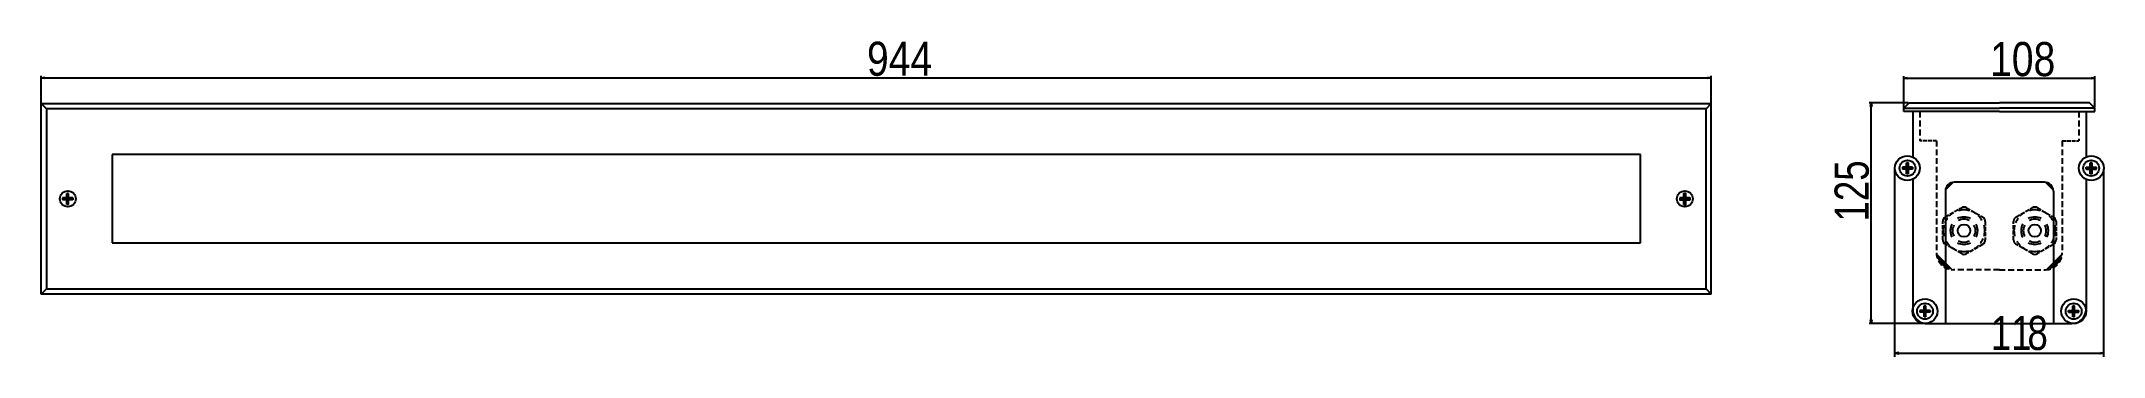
# Model space of a CAD drawing. Extents: x 4 to 281, y 172 to 215.
import ezdxf

# ---------------------------------------------------------------- set-up
doc = ezdxf.new("R2010")
doc.units = 0
for name, pattern in [('AI9-LType1', [0.719314, 0.553508, -0.165806]), ('AI9-LType10', [1.196269, 0.791986, -0.404283]), ('AI9-LType11', [1.196622, 0.792339, -0.404283]), ('AI9-LType2', [0.719667, 0.553861, -0.165806]), ('AI9-LType3', [0.720019, 0.553861, -0.166158]), ('AI9-LType4', [1.130653, 0.759178, -0.371475]), ('AI9-LType5', [1.131006, 0.759531, -0.371475]), ('AI9-LType6', [1.218494, 0.803275, -0.415219]), ('AI9-LType7', [0.646641, 0.517172, -0.129469]), ('AI9-LType8', [1.089731, 0.738717, -0.351014]), ('AI9-LType9', [1.166989, 0.777522, -0.389467])]:
    doc.linetypes.add(name, pattern=pattern)
doc.layers.add('LIVELLO_1', color=160, linetype='Continuous')
doc.styles.add('STD', font='txt')

# ---------------------------------------------------------------- blocks, each defined once
blk = doc.blocks.new('AI9-BLK1')
at = {"layer": 'LIVELLO_1'}
h = blk.add_hatch(color=250, dxfattribs=at)
h.dxf.hatch_style = 2
h.paths.add_polyline_path([(113.16, 4.21), (111.78, 4.21), (111.78, 4.45), (113.16, 4.45)])
h = blk.add_hatch(color=250, dxfattribs=at)
h.dxf.hatch_style = 2
h.paths.add_polyline_path([(112.59, 3.57), (112.35, 3.57), (112.35, 5.04), (112.59, 5.04)])
h = blk.add_hatch(color=250, dxfattribs=at)
h.dxf.hatch_style = 2
h.paths.add_polyline_path([(136.52, 4.45), (137.91, 4.45), (137.91, 4.21), (136.52, 4.21)])
h = blk.add_hatch(color=250, dxfattribs=at)
h.dxf.hatch_style = 2
h.paths.add_polyline_path([(137.33, 3.57), (137.09, 3.57), (137.09, 5.04), (137.33, 5.04)])
h = blk.add_hatch(color=250, dxfattribs=at)
h.dxf.hatch_style = 2
h.paths.add_polyline_path([(81.79, 0.08), (83.17, 0.08), (83.17, 0.32), (81.79, 0.32)])
h = blk.add_hatch(color=250, dxfattribs=at)
h.dxf.hatch_style = 2
h.paths.add_polyline_path([(82.36, -0.57), (82.6, -0.57), (82.6, 0.91), (82.36, 0.91)])
h = blk.add_hatch(color=250, dxfattribs=at)
h.dxf.hatch_style = 2
edge = h.paths.add_edge_path()
edge.add_spline(control_points=[(118.77, 2.43), (118.11, 2.43), (117.57, 1.89), (117.57, 1.24)], knot_values=[0, 0, 0, 0, 1, 1, 1, 1], degree=3, periodic=0)
h = blk.add_hatch(color=250, dxfattribs=at)
h.dxf.hatch_style = 2
edge = h.paths.add_edge_path()
edge.add_spline(control_points=[(132.11, 1.24), (132.11, 1.89), (131.57, 2.43), (130.92, 2.43)], knot_values=[0, 0, 0, 0, 1, 1, 1, 1], degree=3, periodic=0)
h = blk.add_hatch(color=250, dxfattribs=at)
h.dxf.hatch_style = 2
edge = h.paths.add_edge_path()
edge.add_spline(control_points=[(117.57, -2.25), (117.35, -2.37), (117.22, -2.61), (117.22, -2.86)], knot_values=[0, 0, 0, 0, 1, 1, 1, 1], degree=3, periodic=0)
h = blk.add_hatch(color=250, dxfattribs=at)
h.dxf.hatch_style = 2
edge = h.paths.add_edge_path()
edge.add_spline(control_points=[(120.43, -1.01), (120.21, -0.88), (119.94, -0.88), (119.72, -1.01)], knot_values=[0, 0, 0, 0, 1, 1, 1, 1], degree=3, periodic=0)
h = blk.add_hatch(color=250, dxfattribs=at)
h.dxf.hatch_style = 2
edge = h.paths.add_edge_path()
edge.add_spline(control_points=[(122.94, -2.86), (122.94, -2.61), (122.8, -2.37), (122.58, -2.25)], knot_values=[0, 0, 0, 0, 1, 1, 1, 1], degree=3, periodic=0)
h = blk.add_hatch(color=250, dxfattribs=at)
h.dxf.hatch_style = 2
edge = h.paths.add_edge_path()
edge.add_spline(control_points=[(127.11, -2.25), (126.88, -2.37), (126.75, -2.61), (126.75, -2.86)], knot_values=[0, 0, 0, 0, 1, 1, 1, 1], degree=3, periodic=0)
h = blk.add_hatch(color=250, dxfattribs=at)
h.dxf.hatch_style = 2
edge = h.paths.add_edge_path()
edge.add_spline(control_points=[(129.96, -1.01), (129.74, -0.88), (129.47, -0.88), (129.25, -1.01)], knot_values=[0, 0, 0, 0, 1, 1, 1, 1], degree=3, periodic=0)
h = blk.add_hatch(color=250, dxfattribs=at)
h.dxf.hatch_style = 2
edge = h.paths.add_edge_path()
edge.add_spline(control_points=[(132.47, -2.86), (132.47, -2.61), (132.33, -2.37), (132.11, -2.25)], knot_values=[0, 0, 0, 0, 1, 1, 1, 1], degree=3, periodic=0)
h = blk.add_hatch(color=250, dxfattribs=at)
h.dxf.hatch_style = 2
edge = h.paths.add_edge_path()
edge.add_spline(control_points=[(117.22, -5.34), (117.22, -5.6), (117.35, -5.83), (117.57, -5.96)], knot_values=[0, 0, 0, 0, 1, 1, 1, 1], degree=3, periodic=0)
h = blk.add_hatch(color=250, dxfattribs=at)
h.dxf.hatch_style = 2
edge = h.paths.add_edge_path()
edge.add_spline(control_points=[(122.58, -5.96), (122.8, -5.83), (122.94, -5.6), (122.94, -5.34)], knot_values=[0, 0, 0, 0, 1, 1, 1, 1], degree=3, periodic=0)
h = blk.add_hatch(color=250, dxfattribs=at)
h.dxf.hatch_style = 2
edge = h.paths.add_edge_path()
edge.add_spline(control_points=[(126.75, -5.34), (126.75, -5.6), (126.88, -5.83), (127.11, -5.96)], knot_values=[0, 0, 0, 0, 1, 1, 1, 1], degree=3, periodic=0)
h = blk.add_hatch(color=250, dxfattribs=at)
h.dxf.hatch_style = 2
edge = h.paths.add_edge_path()
edge.add_spline(control_points=[(132.11, -5.96), (132.33, -5.83), (132.47, -5.6), (132.47, -5.34)], knot_values=[0, 0, 0, 0, 1, 1, 1, 1], degree=3, periodic=0)
h = blk.add_hatch(color=250, dxfattribs=at)
h.dxf.hatch_style = 2
edge = h.paths.add_edge_path()
edge.add_spline(control_points=[(116.38, -7.1), (116.38, -8.35), (117.4, -9.37), (118.65, -9.37)], knot_values=[0, 0, 0, 0, 1, 1, 1, 1], degree=3, periodic=0)
h = blk.add_hatch(color=250, dxfattribs=at)
h.dxf.hatch_style = 2
edge = h.paths.add_edge_path()
edge.add_spline(control_points=[(119.72, -7.2), (119.94, -7.33), (120.21, -7.33), (120.43, -7.2)], knot_values=[0, 0, 0, 0, 1, 1, 1, 1], degree=3, periodic=0)
h = blk.add_hatch(color=250, dxfattribs=at)
h.dxf.hatch_style = 2
edge = h.paths.add_edge_path()
edge.add_spline(control_points=[(129.25, -7.2), (129.47, -7.33), (129.74, -7.33), (129.96, -7.2)], knot_values=[0, 0, 0, 0, 1, 1, 1, 1], degree=3, periodic=0)
h = blk.add_hatch(color=250, dxfattribs=at)
h.dxf.hatch_style = 2
edge = h.paths.add_edge_path()
edge.add_spline(control_points=[(131.04, -9.37), (132.29, -9.37), (133.3, -8.35), (133.3, -7.1)], knot_values=[0, 0, 0, 0, 1, 1, 1, 1], degree=3, periodic=0)
h = blk.add_hatch(color=250, dxfattribs=at)
h.dxf.hatch_style = 2
h.paths.add_polyline_path([(115.52, -15.08), (114.14, -15.08), (114.14, -14.85), (115.52, -14.85)])
h = blk.add_hatch(color=250, dxfattribs=at)
h.dxf.hatch_style = 2
h.paths.add_polyline_path([(114.95, -15.73), (114.71, -15.73), (114.71, -14.26), (114.95, -14.26)])
h = blk.add_hatch(color=250, dxfattribs=at)
h.dxf.hatch_style = 2
h.paths.add_polyline_path([(134.16, -14.85), (135.54, -14.85), (135.54, -15.08), (134.16, -15.08)])
h = blk.add_hatch(color=250, dxfattribs=at)
h.dxf.hatch_style = 2
h.paths.add_polyline_path([(134.97, -15.73), (134.73, -15.73), (134.73, -14.26), (134.97, -14.26)])
h = blk.add_hatch(color=250, dxfattribs=at)
h.dxf.hatch_style = 2
h.paths.add_polyline_path([(111.28, -20.52), (110.78, -20.61), (111.28, -20.71)])
h = blk.add_hatch(color=250, dxfattribs=at)
h.dxf.hatch_style = 2
h.paths.add_polyline_path([(138.4, -20.52), (138.9, -20.61), (138.4, -20.71)])
at = {"layer": 'LIVELLO_1', "color": 7}
for p, q in [((-138.87, 12.07), (-138.87, 16.79)), ((86.05, 12.07), (86.05, 16.79)), ((111.98, 12.51), (111.98, 16.75)), ((137.71, 12.51), (137.71, 16.75)), ((-138.87, 16.51), (-138.37, 16.61)), ((-138.37, 16.43), (-138.87, 16.51)), ((-138.87, 16.51), (86.05, 16.51)), ((-138.37, 16.61), (-138.37, 16.43)), ((85.55, 16.43), (85.55, 16.61)), ((85.55, 16.61), (86.05, 16.51)), ((86.05, 16.51), (85.55, 16.43)), ((111.98, 16.47), (112.47, 16.56)), ((112.47, 16.38), (111.98, 16.47)), ((111.98, 16.47), (137.71, 16.47)), ((112.47, 16.56), (112.47, 16.38)), ((137.21, 16.38), (137.21, 16.56)), ((137.21, 16.56), (137.71, 16.47)), ((137.71, 16.47), (137.21, 16.38)), ((-138.87, -12.66), (-138.87, 13.07)), ((-138.87, 13.07), (86.05, 13.07)), ((-138.15, 12.35), (-138.87, 13.07)), ((85.34, 12.35), (-138.15, 12.35)), ((-138.15, 12.35), (-138.15, -11.95)), ((85.34, 12.35), (86.05, 13.07)), ((85.34, -11.95), (85.34, 12.35)), ((86.05, -12.66), (86.05, 13.07)), ((112.62, 13.15), (107.29, 13.15)), ((107.48, 12.65), (107.57, 13.15)), ((107.66, 12.65), (107.48, 12.65)), ((107.57, 13.15), (107.66, 12.65)), ((107.57, -16.63), (107.57, 13.15)), ((111.98, 12.43), (112.69, 13.15)), ((111.98, 12.43), (124.84, 12.43)), ((111.98, 11.96), (111.98, 12.43)), ((115.55, 11.96), (111.98, 11.96)), ((112.69, 13.15), (124.84, 13.15)), ((124.84, 11.96), (113.17, 11.96)), ((113.17, 11.96), (113.17, 5.84)), ((113.17, 11.96), (113.17, 9.81)), ((124.84, 11.96), (114.12, 11.96)), ((116.98, 11.96), (114.12, 11.96)), ((124.84, 11.96), (115.55, 11.96)), ((136.99, 13.15), (124.84, 13.15)), ((137.71, 12.43), (124.84, 12.43)), ((124.84, 11.96), (134.13, 11.96)), ((124.84, 11.96), (135.56, 11.96)), ((124.84, 11.96), (136.52, 11.96)), ((132.7, 11.96), (135.56, 11.96)), ((134.13, 11.96), (137.71, 11.96)), ((136.52, 11.96), (136.52, 5.84)), ((136.52, 11.96), (136.52, 9.81)), ((137.71, 12.43), (136.99, 13.15)), ((137.71, 11.96), (137.71, 12.43)), ((76.52, 6.16), (-129.34, 6.16)), ((-129.34, 6.16), (-129.34, -5.75)), ((76.52, -5.75), (76.52, 6.16)), ((110.78, -21.11), (110.78, 4.26)), ((113.16, 4.45), (111.78, 4.45)), ((111.78, 4.45), (111.78, 4.21)), ((113.16, 4.21), (111.78, 4.21)), ((112.35, 3.57), (112.35, 5.04)), ((112.59, 5.04), (112.35, 5.04)), ((112.59, 3.57), (112.35, 3.57)), ((112.59, 3.57), (112.59, 5.04)), ((113.16, 4.45), (113.16, 4.21)), ((113.17, 2.83), (113.17, -14.73)), ((136.52, 4.45), (137.91, 4.45)), ((136.52, 4.21), (136.52, 4.45)), ((136.52, 4.21), (137.91, 4.21)), ((136.52, 2.83), (136.52, -14.73)), ((137.09, 3.57), (137.09, 5.04)), ((137.33, 5.04), (137.09, 5.04)), ((137.33, 3.57), (137.09, 3.57)), ((137.33, 3.57), (137.33, 5.04)), ((137.91, 4.21), (137.91, 4.45)), ((138.9, -21.11), (138.9, 4.26)), ((-135.99, 0.32), (-135.99, 0.08)), ((-134.61, 0.32), (-135.99, 0.32)), ((-134.61, 0.08), (-135.99, 0.08)), ((-135.18, 0.91), (-135.41, 0.91)), ((-135.41, -0.57), (-135.41, 0.91)), ((-135.18, -0.57), (-135.18, 0.91)), ((-134.61, 0.32), (-134.61, 0.08)), ((81.79, 0.32), (83.17, 0.32)), ((81.79, 0.32), (81.79, 0.08)), ((81.79, 0.08), (83.17, 0.08)), ((82.36, -0.57), (82.36, 0.91)), ((82.36, 0.91), (82.6, 0.91)), ((82.6, -0.57), (82.6, 0.91)), ((83.17, 0.32), (83.17, 0.08)), ((117.57, 1.24), (117.57, -16.63)), ((130.92, 2.43), (118.77, 2.43)), ((132.11, 1.24), (132.11, -16.63)), ((-135.18, -0.57), (-135.41, -0.57)), ((82.36, -0.57), (82.6, -0.57)), ((113.17, -3.77), (113.17, -11.63)), ((136.52, -3.77), (136.52, -11.63)), ((-129.34, -5.75), (76.52, -5.75)), ((-138.15, -11.95), (-138.87, -12.66)), ((86.05, -12.66), (-138.87, -12.66)), ((-138.15, -11.95), (85.34, -11.95)), ((86.05, -12.66), (85.34, -11.95)), ((114.76, -16.63), (107.29, -16.63)), ((107.57, -16.63), (107.48, -16.13)), ((107.48, -16.13), (107.66, -16.13)), ((107.66, -16.13), (107.57, -16.63)), ((115.52, -14.85), (114.14, -14.85)), ((114.14, -14.85), (114.14, -15.08)), ((115.52, -15.08), (114.14, -15.08)), ((114.71, -15.73), (114.71, -14.26)), ((114.95, -14.26), (114.71, -14.26)), ((114.95, -15.73), (114.71, -15.73)), ((114.83, -16.63), (134.61, -16.63)), ((114.95, -15.73), (114.95, -14.26)), ((115.52, -14.85), (115.52, -15.08)), ((134.16, -14.85), (135.54, -14.85)), ((134.16, -15.08), (134.16, -14.85)), ((134.16, -15.08), (135.54, -15.08)), ((134.73, -15.73), (134.73, -14.26)), ((134.97, -14.26), (134.73, -14.26)), ((134.97, -15.73), (134.73, -15.73)), ((134.97, -15.73), (134.97, -14.26)), ((135.54, -15.08), (135.54, -14.85)), ((110.78, -20.61), (138.9, -20.61))]:
    blk.add_line(p, q, dxfattribs=at)
at = {"layer": 'LIVELLO_1', "color": 7, "linetype": 'AI9-LType6'}
for p, q in [((114.12, 11.96), (114.12, 8.03)), ((135.56, 11.96), (135.56, 8.03))]:
    blk.add_line(p, q, dxfattribs=at)
at = {"layer": 'LIVELLO_1', "color": 7, "linetype": 'AI9-LType7'}
for p, q in [((116.38, 8.03), (114.12, 8.03)), ((133.3, 8.03), (135.56, 8.03))]:
    blk.add_line(p, q, dxfattribs=at)
at = {"layer": 'LIVELLO_1', "color": 7, "linetype": 'AI9-LType9'}
for p, q in [((116.38, 8.03), (116.38, -7.1)), ((133.3, 8.03), (133.3, -7.1))]:
    blk.add_line(p, q, dxfattribs=at)
at = {"layer": 'LIVELLO_1', "color": 7, "linetype": 'AI9-LType1'}
for p, q in [((117.57, -2.25), (119.72, -1.01)), ((120.43, -1.01), (122.58, -2.25)), ((127.11, -2.25), (129.25, -1.01)), ((129.96, -1.01), (132.11, -2.25))]:
    blk.add_line(p, q, dxfattribs=at)
at = {"layer": 'LIVELLO_1', "color": 7, "linetype": 'AI9-LType2'}
for p, q in [((117.22, -5.34), (117.22, -2.86)), ((122.94, -2.86), (122.94, -5.34)), ((126.75, -5.34), (126.75, -2.86)), ((132.47, -2.86), (132.47, -5.34)), ((122.58, -5.96), (120.43, -7.2)), ((129.25, -7.2), (127.11, -5.96))]:
    blk.add_line(p, q, dxfattribs=at)
at = {"layer": 'LIVELLO_1', "color": 7, "linetype": 'AI9-LType3'}
for p, q in [((119.72, -7.2), (117.57, -5.96)), ((132.11, -5.96), (129.96, -7.2))]:
    blk.add_line(p, q, dxfattribs=at)
at = {"layer": 'LIVELLO_1', "color": 7, "linetype": 'AI9-LType10'}
blk.add_line((124.84, -9.37), (118.65, -9.37), dxfattribs=at)
at = {"layer": 'LIVELLO_1', "color": 7, "linetype": 'AI9-LType11'}
blk.add_line((124.84, -9.37), (131.04, -9.37), dxfattribs=at)
at = {"layer": 'LIVELLO_1', "color": 250}
for points in [[(81.79, 0.32), (81.79, 0.08), (83.17, 0.08), (83.17, 0.32)], [(82.36, -0.57), (82.6, -0.57), (82.6, 0.91), (82.36, 0.91)]]:
    blk.add_lwpolyline(points, close=True, dxfattribs=at)
at = {"layer": 'LIVELLO_1', "color": 7}
for points in [[(111.28, -20.52), (110.78, -20.61), (111.28, -20.71)], [(138.4, -20.52), (138.9, -20.61), (138.4, -20.71)]]:
    blk.add_lwpolyline(points, close=True, dxfattribs=at)
for centre, radius in [((112.45, 4.33), 1.67), ((137.23, 4.33), 1.67), ((112.47, 4.33), 1.07), ((137.21, 4.33), 1.07), ((-135.29, 0.2), 1.07), ((82.48, 0.2), 1.07), ((114.83, -14.97), 1.67), ((134.85, -14.97), 1.67), ((114.83, -14.97), 1.07), ((134.85, -14.97), 1.07)]:
    blk.add_circle(centre, radius, dxfattribs=at)
for points in [[(118.77, 2.43), (118.11, 2.43), (117.57, 1.89), (117.57, 1.24)], [(132.11, 1.24), (132.11, 1.89), (131.57, 2.43), (130.92, 2.43)], [(117.57, -2.25), (117.35, -2.37), (117.22, -2.61), (117.22, -2.86)], [(120.43, -1.01), (120.21, -0.88), (119.94, -0.88), (119.72, -1.01)], [(122.94, -2.86), (122.94, -2.61), (122.8, -2.37), (122.58, -2.25)], [(127.11, -2.25), (126.88, -2.37), (126.75, -2.61), (126.75, -2.86)], [(129.96, -1.01), (129.74, -0.88), (129.47, -0.88), (129.25, -1.01)], [(132.47, -2.86), (132.47, -2.61), (132.33, -2.37), (132.11, -2.25)], [(117.22, -5.34), (117.22, -5.6), (117.35, -5.83), (117.57, -5.96)], [(122.58, -5.96), (122.8, -5.83), (122.94, -5.6), (122.94, -5.34)], [(126.75, -5.34), (126.75, -5.6), (126.88, -5.83), (127.11, -5.96)], [(132.11, -5.96), (132.33, -5.83), (132.47, -5.6), (132.47, -5.34)], [(119.72, -7.2), (119.94, -7.33), (120.21, -7.33), (120.43, -7.2)], [(129.25, -7.2), (129.47, -7.33), (129.74, -7.33), (129.96, -7.2)], [(113.17, -14.73), (113.17, -15.78), (114.02, -16.63), (115.07, -16.63)], [(134.61, -16.63), (135.66, -16.63), (136.52, -15.78), (136.52, -14.73)]]:
    blk.add_open_spline(points, degree=3, dxfattribs=at)
at = {"layer": 'LIVELLO_1', "color": 7, "linetype": 'AI9-LType4'}
for points in [[(118.68, -1.68), (118.15, -1.98), (117.73, -2.46), (117.49, -3.03)], [(122.5, -2.71), (122.2, -2.17), (121.72, -1.75), (121.15, -1.52)], [(128.21, -1.68), (127.68, -1.98), (127.26, -2.46), (127.02, -3.03)], [(132.03, -2.71), (131.73, -2.17), (131.25, -1.75), (130.68, -1.52)], [(117.65, -5.5), (117.95, -6.03), (118.43, -6.45), (119, -6.69)], [(131, -6.53), (131.53, -6.22), (131.96, -5.75), (132.19, -5.17)]]:
    blk.add_open_spline(points, degree=3, dxfattribs=at)
at = {"layer": 'LIVELLO_1', "color": 7}
for points, knots in [([(120.95, -2.48), (120.69, -2.34), (120.39, -2.26), (120.08, -2.26), (119.76, -2.26), (119.46, -2.34), (119.2, -2.48)], [0, 0, 0, 0, 1, 1, 1, 2, 2, 2, 2]), ([(120.84, -2.75), (120.61, -2.63), (120.35, -2.55), (120.08, -2.55), (119.8, -2.55), (119.54, -2.63), (119.31, -2.75)], [0, 0, 0, 0, 1, 1, 1, 2, 2, 2, 2]), ([(120.81, -1.4), (120.57, -1.34), (120.33, -1.3), (120.08, -1.3), (119.82, -1.3), (119.58, -1.34), (119.35, -1.4)], [0, 0, 0, 0, 1, 1, 1, 2, 2, 2, 2]), ([(130.48, -2.48), (130.22, -2.34), (129.92, -2.26), (129.61, -2.26), (129.29, -2.26), (128.99, -2.34), (128.73, -2.48)], [0, 0, 0, 0, 1, 1, 1, 2, 2, 2, 2]), ([(130.37, -2.75), (130.14, -2.63), (129.88, -2.55), (129.61, -2.55), (129.33, -2.55), (129.07, -2.63), (128.85, -2.75)], [0, 0, 0, 0, 1, 1, 1, 2, 2, 2, 2]), ([(130.34, -1.4), (130.1, -1.34), (129.86, -1.3), (129.61, -1.3), (129.35, -1.3), (129.11, -1.34), (128.88, -1.4)], [0, 0, 0, 0, 1, 1, 1, 2, 2, 2, 2]), ([(117.37, -3.37), (117.31, -3.61), (117.28, -3.85), (117.28, -4.1), (117.28, -4.35), (117.31, -4.6), (117.37, -4.83)], [0, 0, 0, 0, 1, 1, 1, 2, 2, 2, 2]), ([(118.45, -3.23), (118.31, -3.49), (118.23, -3.79), (118.23, -4.1), (118.23, -4.42), (118.31, -4.72), (118.45, -4.98)], [0, 0, 0, 0, 1, 1, 1, 2, 2, 2, 2]), ([(118.73, -3.34), (118.6, -3.57), (118.53, -3.83), (118.53, -4.1), (118.53, -4.38), (118.6, -4.64), (118.73, -4.86)], [0, 0, 0, 0, 1, 1, 1, 2, 2, 2, 2]), ([(120.91, -4.1), (120.91, -3.64), (120.54, -3.27), (120.08, -3.27), (119.62, -3.27), (119.24, -3.64), (119.24, -4.1), (119.24, -4.56), (119.62, -4.94), (120.08, -4.94), (120.54, -4.94), (120.91, -4.56), (120.91, -4.1), (120.91, -3.64), (120.54, -3.27), (120.08, -3.27), (119.62, -3.27), (119.24, -3.64), (119.24, -4.1), (119.24, -4.56), (119.62, -4.94), (120.08, -4.94), (120.54, -4.94), (120.91, -4.56), (120.91, -4.1), (120.91, -3.64), (120.54, -3.27), (120.08, -3.27), (119.62, -3.27), (119.24, -3.64), (119.24, -4.1), (119.24, -4.56), (119.62, -4.94), (120.08, -4.94), (120.54, -4.94), (120.91, -4.56), (120.91, -4.1)], [0, 0, 0, 0, 1, 1, 1, 2, 2, 2, 3, 3, 3, 4, 4, 4, 5, 5, 5, 6, 6, 6, 7, 7, 7, 8, 8, 8, 9, 9, 9, 10, 10, 10, 11, 11, 11, 12, 12, 12, 12]), ([(119.31, -5.45), (119.54, -5.58), (119.8, -5.65), (120.08, -5.65), (120.35, -5.65), (120.61, -5.58), (120.84, -5.45)], [0, 0, 0, 0, 1, 1, 1, 2, 2, 2, 2]), ([(121.42, -4.86), (121.55, -4.64), (121.62, -4.38), (121.62, -4.1), (121.62, -3.83), (121.55, -3.57), (121.42, -3.34)], [0, 0, 0, 0, 1, 1, 1, 2, 2, 2, 2]), ([(121.7, -4.98), (121.84, -4.72), (121.92, -4.42), (121.92, -4.1), (121.92, -3.79), (121.84, -3.49), (121.7, -3.23)], [0, 0, 0, 0, 1, 1, 1, 2, 2, 2, 2]), ([(122.78, -4.83), (122.84, -4.6), (122.88, -4.35), (122.88, -4.1), (122.88, -3.85), (122.84, -3.61), (122.78, -3.37)], [0, 0, 0, 0, 1, 1, 1, 2, 2, 2, 2]), ([(126.9, -3.37), (126.84, -3.61), (126.81, -3.85), (126.81, -4.1), (126.81, -4.35), (126.84, -4.6), (126.9, -4.83)], [0, 0, 0, 0, 1, 1, 1, 2, 2, 2, 2]), ([(127.98, -3.23), (127.84, -3.49), (127.76, -3.79), (127.76, -4.1), (127.76, -4.42), (127.84, -4.72), (127.98, -4.98)], [0, 0, 0, 0, 1, 1, 1, 2, 2, 2, 2]), ([(128.26, -3.34), (128.13, -3.57), (128.06, -3.83), (128.06, -4.1), (128.06, -4.38), (128.13, -4.64), (128.26, -4.86)], [0, 0, 0, 0, 1, 1, 1, 2, 2, 2, 2]), ([(130.44, -4.1), (130.44, -3.64), (130.07, -3.27), (129.61, -3.27), (129.15, -3.27), (128.77, -3.64), (128.77, -4.1), (128.77, -4.56), (129.15, -4.94), (129.61, -4.94), (130.07, -4.94), (130.44, -4.56), (130.44, -4.1), (130.44, -3.64), (130.07, -3.27), (129.61, -3.27), (129.15, -3.27), (128.77, -3.64), (128.77, -4.1), (128.77, -4.56), (129.15, -4.94), (129.61, -4.94), (130.07, -4.94), (130.44, -4.56), (130.44, -4.1), (130.44, -3.64), (130.07, -3.27), (129.61, -3.27), (129.15, -3.27), (128.77, -3.64), (128.77, -4.1), (128.77, -4.56), (129.15, -4.94), (129.61, -4.94), (130.07, -4.94), (130.44, -4.56), (130.44, -4.1)], [0, 0, 0, 0, 1, 1, 1, 2, 2, 2, 3, 3, 3, 4, 4, 4, 5, 5, 5, 6, 6, 6, 7, 7, 7, 8, 8, 8, 9, 9, 9, 10, 10, 10, 11, 11, 11, 12, 12, 12, 12]), ([(128.85, -5.45), (129.07, -5.58), (129.33, -5.65), (129.61, -5.65), (129.88, -5.65), (130.14, -5.58), (130.37, -5.45)], [0, 0, 0, 0, 1, 1, 1, 2, 2, 2, 2]), ([(130.96, -4.86), (131.08, -4.64), (131.16, -4.38), (131.16, -4.1), (131.16, -3.83), (131.08, -3.57), (130.96, -3.34)], [0, 0, 0, 0, 1, 1, 1, 2, 2, 2, 2]), ([(131.23, -4.98), (131.37, -4.72), (131.45, -4.42), (131.45, -4.1), (131.45, -3.79), (131.37, -3.49), (131.23, -3.23)], [0, 0, 0, 0, 1, 1, 1, 2, 2, 2, 2]), ([(132.31, -4.83), (132.37, -4.6), (132.41, -4.35), (132.41, -4.1), (132.41, -3.85), (132.37, -3.61), (132.31, -3.37)], [0, 0, 0, 0, 1, 1, 1, 2, 2, 2, 2]), ([(119.2, -5.73), (119.46, -5.87), (119.76, -5.95), (120.08, -5.95), (120.39, -5.95), (120.69, -5.87), (120.95, -5.73)], [0, 0, 0, 0, 1, 1, 1, 2, 2, 2, 2]), ([(119.35, -6.81), (119.58, -6.87), (119.82, -6.9), (120.08, -6.9), (120.33, -6.9), (120.57, -6.87), (120.81, -6.81)], [0, 0, 0, 0, 1, 1, 1, 2, 2, 2, 2]), ([(128.73, -5.73), (128.99, -5.87), (129.29, -5.95), (129.61, -5.95), (129.92, -5.95), (130.22, -5.87), (130.48, -5.73)], [0, 0, 0, 0, 1, 1, 1, 2, 2, 2, 2]), ([(128.88, -6.81), (129.11, -6.87), (129.35, -6.9), (129.61, -6.9), (129.86, -6.9), (130.1, -6.87), (130.34, -6.81)], [0, 0, 0, 0, 1, 1, 1, 2, 2, 2, 2])]:
    blk.add_open_spline(points, degree=3, knots=knots, dxfattribs=at)
at = {"layer": 'LIVELLO_1', "color": 7, "linetype": 'AI9-LType5'}
for points in [[(121.47, -6.53), (122, -6.22), (122.43, -5.75), (122.66, -5.17)], [(127.18, -5.5), (127.49, -6.03), (127.96, -6.45), (128.53, -6.69)]]:
    blk.add_open_spline(points, degree=3, dxfattribs=at)
at = {"layer": 'LIVELLO_1', "color": 7, "linetype": 'AI9-LType8'}
for points in [[(116.38, -7.1), (116.38, -8.35), (117.4, -9.37), (118.65, -9.37)], [(131.04, -9.37), (132.29, -9.37), (133.3, -8.35), (133.3, -7.1)]]:
    blk.add_open_spline(points, degree=3, dxfattribs=at)
at = {"layer": 'LIVELLO_1', "color": 7, "char_height": 4.5941, "attachment_point": 1, "style": 'STD'}
for s, insert in [('\\fArial Narrow|b0|i0;\\H4.5941;\\C250;944', (-27.66, 21.39)), ('\\fArial Narrow|b0|i0;\\H4.5941;\\C250;108', (123.59, 21.34)), ('\\fArial Narrow|b0|i0;\\H4.5941;\\W0.94;\\C250;11', (123.68, -15.6)), ('\\fArial Narrow|b0|i0;\\H4.5941;\\W0.94;\\C250;8', (128.62, -15.6))]:
    blk.add_mtext(s, dxfattribs=dict(at, insert=insert))
at = {"layer": 'LIVELLO_1', "color": 7, "insert": (102.65, -2.87), "char_height": 4.594, "attachment_point": 1, "rotation": 90, "style": 'STD'}
blk.add_mtext('\\fArial Narrow|b0|i0;\\H4.5940;\\W0.94;\\C250;125', dxfattribs=at)

msp = doc.modelspace()

# ---------------------------------------------------------------- block references
at = {"layer": 'LIVELLO_1', "color": 7}
msp.add_blockref('AI9-BLK1', (142.370121, 193.450983), dxfattribs=at)

doc.saveas('drawing.dxf')
